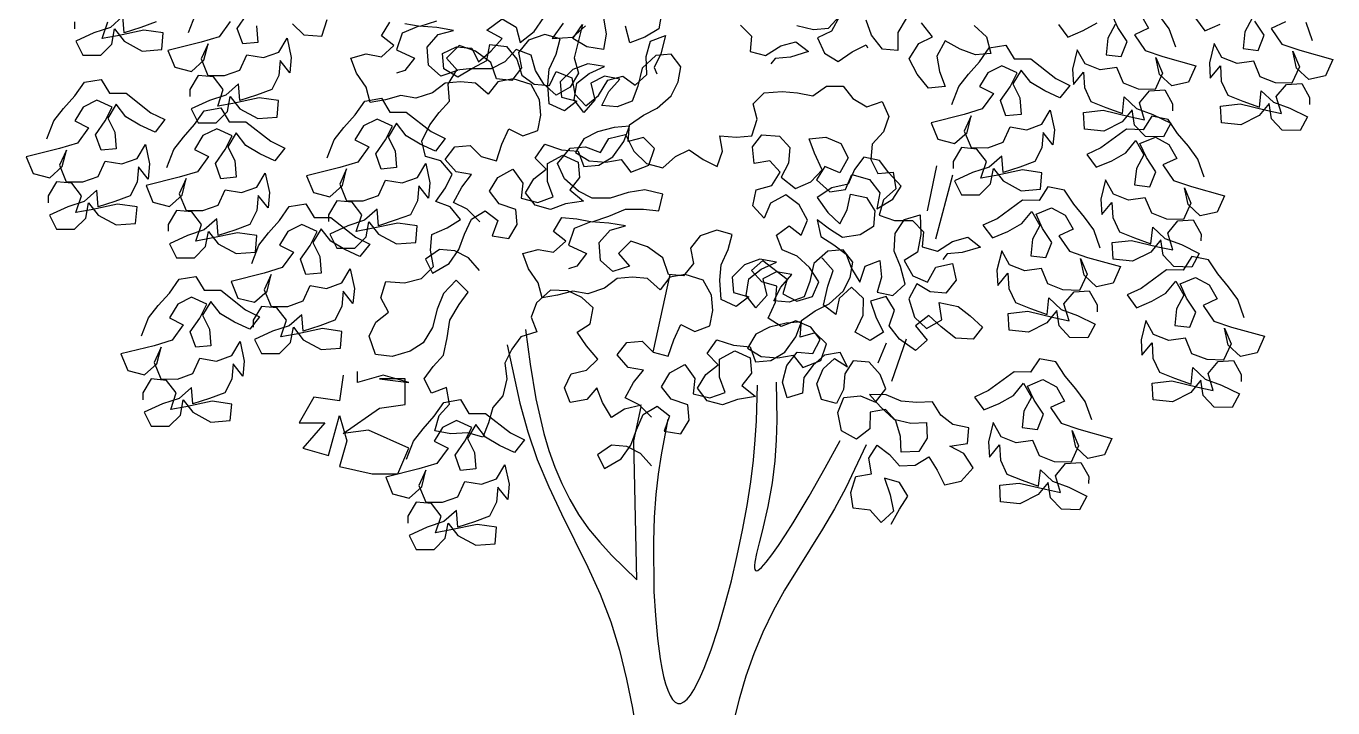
# Model space of a CAD drawing. Header units: metres. Extents: x -0.9 to 19.5, y 0 to 10.1.
# Drawn here: x 5.71 to 10.99, y 3.36 to 6.12 of the extents above; entities that cross this region are included whole.
import ezdxf

# ---------------------------------------------------------------- set-up
doc = ezdxf.new("R2010")
doc.units = ezdxf.units.M
doc.layers.add('ceco.net 89', color=7, linetype='Continuous')

msp = doc.modelspace()

# ---------------------------------------------------------------- linework, layer by layer
at = {"layer": 'ceco.net 89'}
for p, q in [((9.353, 5.371), (9.3907, 5.5533)), ((9.4532, 5.5158), (9.3848, 5.2571)), ((9.1528, 4.7575), (9.1866, 4.8371)), ((9.2664, 4.8529), (9.2076, 4.6809)), ((8.178, 3.8803), (8.1655, 4.4421))]:
    msp.add_line(p, q, dxfattribs=at)
for points in [[(5.9039, 6.135), (5.9039, 6.107)], [(6.2346, 6.1347), (6.1729, 6.1124), (6.1056, 6.09), (6.1001, 6.1573), (6.0496, 6.1125), (5.9823, 6.0901), (5.9094, 6.0566), (5.9374, 6.0005), (6.0103, 6.0004), (6.0551, 6.0452), (6.0664, 6.1068), (6.1056, 6.0564), (6.1784, 6.0171), (6.2569, 6.0226), (6.2626, 6.0899), (6.1841, 6.1011), (6.0776, 6.0788), (6.0159, 6.0677), (6.0384, 6.1349)], [(6.5338, 6.1363), (6.4889, 6.0747), (6.4161, 6.0523), (6.2815, 6.0188), (6.3095, 5.9515), (6.3767, 5.9347), (6.4272, 5.9795), (6.4441, 6.0467), (6.416, 5.9851), (6.444, 5.9178), (6.5112, 5.9177), (6.5729, 5.9401), (6.601, 6.0017), (6.6682, 5.9904), (6.7299, 6.0128), (6.7636, 6.0688), (6.7803, 5.9903), (6.7746, 5.9287), (6.7355, 5.9792), (6.7298, 5.9175), (6.7017, 5.8615), (6.64, 5.8391), (6.5728, 5.8168), (6.5672, 5.8841), (6.5167, 5.8393), (6.4495, 5.8169), (6.3766, 5.7833), (6.4045, 5.7273), (6.4774, 5.7272), (6.5223, 5.772), (6.5336, 5.8336), (6.5727, 5.7832), (6.6456, 5.7439), (6.724, 5.7494), (6.7297, 5.8166), (6.6512, 5.8279), (6.5447, 5.8056), (6.4831, 5.7945), (6.5056, 5.8617), (6.4664, 5.9122), (6.4047, 5.9178), (6.371, 5.8618), (6.371, 5.8338)], [(6.3656, 6.0916), (6.3937, 6.1644)], [(6.6403, 6.1194), (6.6458, 6.0521), (6.5842, 6.0466), (6.5618, 6.1082), (6.6011, 6.1643)], [(6.786, 6.1271), (6.8308, 6.0823), (6.9036, 6.0766), (6.9261, 6.1438)], [(7.5423, 5.3268), (7.4919, 5.3773), (7.4359, 5.4054), (7.4696, 5.467), (7.5088, 5.5174), (7.4472, 5.5287), (7.4024, 5.5792), (7.4417, 5.6296), (7.5033, 5.6351), (7.5481, 5.5903), (7.6098, 5.5734), (7.6323, 5.6406), (7.6603, 5.7023), (7.7164, 5.6742), (7.778, 5.6965), (7.7893, 5.7582), (7.7837, 5.8198), (7.7502, 5.8815), (7.6773, 5.904), (7.6157, 5.8929), (7.5764, 5.8424), (7.526, 5.8873), (7.4643, 5.893), (7.4027, 5.8874), (7.3522, 5.8483), (7.2849, 5.8259), (7.2233, 5.8372), (7.1616, 5.8204), (7.1, 5.8093), (7.0832, 5.8709), (7.044, 5.927), (7.0217, 5.9887), (7.0833, 6.0054), (7.145, 5.9942), (7.1954, 6.039), (7.145, 6.0782), (7.1787, 6.1343)], [(7.2404, 6.1286), (7.302, 6.1173), (7.3693, 6.1397)], [(8.0426, 6.1517), (8.0538, 6.0845), (8.0425, 6.0228), (7.9753, 6.0341), (7.9192, 6.0678), (7.9585, 6.1238), (7.9248, 5.9893), (7.9415, 5.9276), (7.9078, 5.8716), (7.8518, 5.838), (7.8014, 5.8829), (7.7678, 5.939), (7.751, 6.0007), (7.6894, 6.0232), (7.6445, 5.9727), (7.5884, 5.9448), (7.51, 5.9448), (7.4539, 5.9113), (7.3979, 5.945), (7.3923, 6.0066), (7.4484, 6.0346), (7.5101, 6.0289), (7.538, 5.9728), (7.5885, 6.0176), (7.6334, 6.068), (7.5718, 6.1017), (7.6335, 6.1465), (7.6895, 6.1128), (7.7062, 6.0512), (7.7623, 6.0959), (7.8016, 6.152)], [(7.8801, 6.1295), (7.8352, 6.0679), (7.9192, 6.0734), (7.9697, 6.1182)], [(8.278, 6.1683), (8.2668, 6.1067), (8.2107, 6.0731), (8.149, 6.0508), (8.1323, 6.118)], [(8.8241, 6.1202), (8.8914, 6.1034), (8.953, 6.1089), (8.9979, 6.1593), (8.9642, 6.0977), (8.9082, 6.0697), (8.9361, 6.008), (8.9921, 5.9744), (9.0482, 6.0135), (9.1043, 6.0415), (9.1099, 6.0303)], [(9.2669, 6.1479), (9.2333, 6.0918), (9.2332, 6.019), (9.1715, 6.0246), (9.1268, 6.0807), (9.1044, 6.1424)], [(9.5415, 6.1196), (9.5919, 6.0747), (9.6087, 6.0074), (9.547, 6.0019), (9.4854, 6.0244), (9.4238, 6.058), (9.3901, 5.9964), (9.4013, 5.9348), (9.4236, 5.8731), (9.3564, 5.8675), (9.3116, 5.9236), (9.278, 5.9853), (9.3173, 6.0469), (9.3734, 6.0749), (9.3286, 6.131)], [(9.8821, 6.1249), (9.9199, 6.0733), (9.9823, 6.0996), (10.0393, 6.1316)], [(10.2141, 6.1659), (10.2461, 6.1089), (10.1893, 6.0825), (10.2323, 6.0195), (10.3045, 5.9951), (10.438, 5.9576), (10.4081, 5.8912), (10.3404, 5.8763), (10.2912, 5.9225), (10.2764, 5.9903), (10.3026, 5.9278), (10.2727, 5.8614), (10.2054, 5.8633), (10.1445, 5.8875), (10.1182, 5.9499), (10.0507, 5.9406), (9.9897, 5.9648), (9.9577, 6.0218), (9.9386, 5.9438), (9.9424, 5.882), (9.9831, 5.9313), (9.9869, 5.8696), (10.0134, 5.8127), (10.0743, 5.7886), (10.1409, 5.7642), (10.1485, 5.8313), (10.1976, 5.785), (10.2642, 5.7607), (10.3361, 5.725), (10.3065, 5.6698), (10.2336, 5.6719), (10.1901, 5.718), (10.1806, 5.7799), (10.14, 5.7306), (10.066, 5.6935), (9.9878, 5.7013), (9.9841, 5.7687), (10.0628, 5.7777), (10.1686, 5.7522), (10.2299, 5.7393), (10.2094, 5.8071), (10.2501, 5.8564), (10.3119, 5.8603), (10.3439, 5.8033), (10.3431, 5.7753)], [(10.112, 6.1239), (10.0823, 6.0687), (10.0748, 6.0016), (10.1363, 5.9943), (10.1605, 6.0552), (10.1228, 6.1124), (10.0964, 6.1692)], [(10.3561, 6.0328), (10.3301, 6.1065), (10.2924, 6.158)], [(10.4357, 6.1504), (10.4734, 6.0989), (10.5359, 6.1251)], [(10.7997, 6.1344), (10.7428, 6.108), (10.7859, 6.0451), (10.8581, 6.0206), (10.9916, 5.9831), (10.9617, 5.9167), (10.8939, 5.9018), (10.8448, 5.9481), (10.8299, 6.0158), (10.8562, 5.9534), (10.8262, 5.8869), (10.759, 5.8889), (10.698, 5.913), (10.6718, 5.9755), (10.6042, 5.9662), (10.5432, 5.9903), (10.5112, 6.0473), (10.4922, 5.9694), (10.496, 5.9076), (10.5367, 5.9569), (10.5405, 5.8951), (10.5669, 5.8383), (10.6279, 5.8141), (10.6945, 5.7898), (10.702, 5.8568), (10.7512, 5.8106), (10.8178, 5.7863), (10.8896, 5.7506), (10.86, 5.6953), (10.7872, 5.6974), (10.7436, 5.7435), (10.7342, 5.8055), (10.6935, 5.7562), (10.6196, 5.719), (10.5413, 5.7269), (10.5376, 5.7943), (10.6164, 5.8032), (10.7222, 5.7778), (10.7835, 5.7648), (10.763, 5.8327), (10.8037, 5.882), (10.8655, 5.8858), (10.8975, 5.8288), (10.8967, 5.8008)], [(10.6655, 6.1495), (10.6359, 6.0942), (10.6284, 6.0272), (10.6899, 6.0198), (10.714, 6.0808), (10.6764, 6.1379)], [(10.9096, 6.0584), (10.8837, 6.132)], [(8.1968, 4.5864), (8.1276, 4.5693), (8.0746, 4.5358), (8.0392, 4.5965), (8.0163, 4.6561), (7.9749, 4.6091), (7.9085, 4.5968), (7.8856, 4.6565), (7.9127, 4.7122), (7.9742, 4.7274), (8.0205, 4.7715), (7.9745, 4.8254), (7.9362, 4.8813), (7.9892, 4.9148), (8.0018, 4.9791), (7.9548, 5.0206), (7.8992, 5.0477), (7.829, 5.0507), (7.7721, 4.9999), (7.7499, 4.9414), (7.7728, 4.8817), (7.7083, 4.8617), (7.6717, 4.8118), (7.6446, 4.7561), (7.6521, 4.6927), (7.6366, 4.6235), (7.5951, 4.5765), (7.5776, 4.515), (7.5554, 4.4565), (7.4939, 4.4739), (7.4256, 4.4693), (7.3613, 4.482), (7.3787, 4.5435), (7.4202, 4.5904), (7.4079, 4.6568), (7.3482, 4.6339), (7.3176, 4.6916), (7.3543, 4.7415), (7.3957, 4.7885), (7.4113, 4.8577), (7.4221, 4.9297), (7.4597, 4.9921), (7.4964, 5.042), (7.4475, 5.0912), (7.3955, 5.0375), (7.3703, 4.9741), (7.3518, 4.9001), (7.3142, 4.8378), (7.2612, 4.8043), (7.1891, 4.7823), (7.1218, 4.7902), (7.0951, 4.8653), (7.1222, 4.9209), (7.1732, 4.9621), (7.1426, 5.0199), (7.163, 5.0862), (7.2379, 5.0802), (7.3072, 5.0973), (7.3563, 5.1462), (7.344, 5.2126), (7.349, 5.275), (7.4115, 5.3027), (7.4645, 5.3362), (7.4233, 5.3873), (7.3647, 5.4095), (7.4043, 5.4642), (7.4314, 5.5199), (7.3854, 5.5739), (7.3239, 5.5913), (7.3087, 5.6529), (7.3415, 5.7182), (7.3782, 5.768), (7.4197, 5.815), (7.415, 5.8833), (7.4498, 5.9409), (7.5133, 5.9484), (7.571, 5.979), (7.5837, 6.0434), (7.6509, 6.0355), (7.6921, 5.9844), (7.7121, 5.92), (7.762, 5.8833), (7.8245, 5.8783), (7.8516, 5.934), (7.9149, 5.9089), (7.9272, 5.8425), (7.9713, 5.7962), (8.0224, 5.8374), (8.06, 5.8998), (8.1216, 5.915), (8.1715, 5.8784), (8.2177, 5.9225), (8.216, 5.9955), (8.2335, 6.057), (8.2931, 6.0799), (8.2747, 6.0059), (8.2476, 5.9502), (8.2581, 5.9243)], [(7.5421, 5.1307), (7.4973, 5.1812), (7.4413, 5.2092), (7.3796, 5.2149), (7.3236, 5.1757), (7.3515, 5.1196), (7.4188, 5.1588), (7.4581, 5.2148), (7.4806, 5.2765), (7.5087, 5.3381), (7.5647, 5.3717), (7.6152, 5.3324), (7.5927, 5.2707), (7.6599, 5.2595), (7.6936, 5.3155), (7.6881, 5.3772), (7.6208, 5.3996), (7.5816, 5.4501), (7.6153, 5.5061), (7.677, 5.5397), (7.7162, 5.4836), (7.7105, 5.422), (7.7778, 5.4051), (7.8394, 5.4275), (7.8171, 5.4891), (7.8171, 5.562), (7.8788, 5.5956), (7.9404, 5.5675), (7.946, 5.5058), (7.9067, 5.4554), (7.9627, 5.4105), (7.8899, 5.3994), (7.8282, 5.377), (7.7665, 5.3939), (7.7274, 5.4444), (7.761, 5.5004), (7.8115, 5.5396), (7.7667, 5.5845), (7.806, 5.6405), (7.8732, 5.618), (7.9405, 5.6123), (7.9629, 5.5506), (8.0245, 5.5562), (8.0806, 5.5898), (8.1255, 5.6514), (8.148, 5.713), (8.0863, 5.7075), (8.019, 5.6907), (7.963, 5.6627), (7.9293, 5.6067), (7.9853, 5.573), (8.0525, 5.5674), (8.1142, 5.5785), (8.1534, 5.5281), (8.2263, 5.556), (8.2488, 5.6232), (8.204, 5.6681), (8.1423, 5.6514), (8.148, 5.7186), (8.204, 5.7578), (8.2601, 5.7858), (8.3162, 5.8362), (8.3443, 5.8922), (8.3556, 5.9538), (8.3164, 6.0043), (8.2547, 5.9988), (8.1986, 5.9484), (8.1817, 5.8755), (8.1593, 5.8139), (8.0976, 5.7915), (8.0359, 5.7972), (8.064, 5.8532), (8.1089, 5.9036), (8.0473, 5.9149), (7.9912, 5.8869), (8.0079, 5.8196), (7.9631, 5.7692), (7.9239, 5.8197), (7.9351, 5.887), (7.9856, 5.9261), (8.0473, 5.9541), (7.98, 5.9654), (7.9184, 5.943), (7.8679, 5.8926), (7.8734, 5.831), (7.9351, 5.8141), (7.8846, 5.7749), (7.823, 5.803), (7.8174, 5.8815), (7.8231, 5.9431), (7.8512, 6.0047), (7.868, 6.0664), (7.8064, 6.0832), (7.7391, 6.0609), (7.6998, 6.0105), (7.711, 5.9488), (7.6717, 5.8984), (7.6101, 5.9041), (7.5877, 5.9713), (7.5261, 6.0162), (7.4589, 6.0387), (7.4084, 5.9883), (7.4532, 5.9378), (7.3859, 5.9155), (7.3355, 5.9604), (7.33, 6.0332), (7.3748, 6.0836), (7.4365, 6.1004), (7.3693, 6.1117), (7.2964, 6.1173), (7.2291, 6.0894), (7.2066, 6.0221), (7.2795, 5.9884), (7.2402, 5.938), (7.2066, 5.9269)], [(8.5967, 6.1218), (8.6415, 6.0769), (8.6358, 6.0152), (8.6975, 5.9984), (8.7592, 6.0375), (8.8208, 6.0543), (8.8712, 6.015), (8.7984, 5.9927), (8.7367, 5.9871), (8.7199, 5.9647)], [(9.4511, 5.8003), (9.4792, 5.8731), (9.5185, 5.9235), (9.5634, 5.9739), (9.6027, 6.0299), (9.6699, 6.0411), (9.7035, 5.985), (9.7708, 5.985), (9.8716, 5.9064), (9.9276, 5.8783), (9.8883, 5.8279), (9.8267, 5.856), (9.7707, 5.8897), (9.7315, 5.9402), (9.6978, 5.8841), (9.7258, 5.8281), (9.7313, 5.7608), (9.6697, 5.7553), (9.6473, 5.8169), (9.6866, 5.8729), (9.7147, 5.929), (9.653, 5.957), (9.597, 5.9291), (9.5633, 5.8731), (9.6193, 5.845), (9.5744, 5.7834), (9.5015, 5.761), (9.367, 5.7275), (9.3949, 5.6602), (9.4622, 5.6433), (9.5127, 5.6881), (9.5295, 5.7554), (9.5015, 5.6938), (9.5294, 5.6265), (9.5967, 5.6264), (9.6584, 5.6488), (9.6864, 5.7104), (9.7537, 5.6991), (9.8154, 5.7215), (9.849, 5.7775), (9.8658, 5.699), (9.8601, 5.6374), (9.8209, 5.6879), (9.8153, 5.6262), (9.7872, 5.5702), (9.7255, 5.5478), (9.6582, 5.5255), (9.6527, 5.5927), (9.6022, 5.5479), (9.5349, 5.5256), (9.462, 5.492), (9.49, 5.4359), (9.5629, 5.4359), (9.6078, 5.4807), (9.619, 5.5423), (9.6582, 5.4918), (9.731, 5.4525), (9.8095, 5.4581), (9.8152, 5.5253), (9.7367, 5.5366), (9.6302, 5.5143), (9.5685, 5.5031), (9.591, 5.5704), (9.5518, 5.6208), (9.4902, 5.6265), (9.4565, 5.5705), (9.4565, 5.5425)], [(5.7929, 5.6618), (5.821, 5.7346), (5.8603, 5.7851), (5.9052, 5.8355), (5.9444, 5.8915), (6.0117, 5.9026), (6.0453, 5.8465), (6.1126, 5.8465), (6.2134, 5.7679), (6.2694, 5.7398), (6.2301, 5.6894), (6.1685, 5.7175), (6.1125, 5.7512), (6.0733, 5.8017), (6.0396, 5.7457), (6.0676, 5.6896), (6.0731, 5.6223), (6.0115, 5.6168), (5.9891, 5.6784), (6.0284, 5.7345), (6.0565, 5.7905), (5.9948, 5.8186), (5.9388, 5.7906), (5.9051, 5.7346), (5.9611, 5.7065), (5.9162, 5.6449), (5.8433, 5.6225), (5.7088, 5.589), (5.7367, 5.5217), (5.804, 5.5049), (5.8545, 5.5497), (5.8713, 5.6169), (5.8433, 5.5553), (5.8712, 5.488), (5.9385, 5.4879), (6.0001, 5.5103), (6.0282, 5.5719), (6.0955, 5.5606), (6.1571, 5.583), (6.1908, 5.639), (6.2076, 5.5605), (6.2019, 5.4989), (6.1627, 5.5494), (6.1571, 5.4877), (6.129, 5.4317), (6.0673, 5.4093), (6, 5.387), (5.9945, 5.4542), (5.944, 5.4095), (5.8767, 5.3871), (5.8038, 5.3535), (5.8318, 5.2975), (5.9047, 5.2974), (5.9496, 5.3422), (5.9608, 5.4038), (6, 5.3534), (6.0728, 5.3141), (6.1513, 5.3196), (6.157, 5.3868), (6.0785, 5.3981), (5.972, 5.3758), (5.9103, 5.3646), (5.9328, 5.4319), (5.8936, 5.4824), (5.832, 5.488), (5.7983, 5.432), (5.7983, 5.404)], [(8.2376, 4.5367), (8.1872, 4.5872), (8.1311, 4.6153), (8.1648, 4.6769), (8.2041, 4.7273), (8.1425, 4.7386), (8.0977, 4.7891), (8.137, 4.8395), (8.1986, 4.845), (8.2434, 4.8001), (8.305, 4.7833), (8.3275, 4.8505), (8.3556, 4.9121), (8.4116, 4.884), (8.4733, 4.9064), (8.4846, 4.968), (8.479, 5.0297), (8.4454, 5.0914), (8.3726, 5.1139), (8.3109, 5.1027), (8.2717, 5.0523), (8.2213, 5.0972), (8.1596, 5.1029), (8.098, 5.0973), (8.0475, 5.0581), (7.9802, 5.0358), (7.9186, 5.047), (7.8569, 5.0303), (7.7952, 5.0191), (7.7785, 5.0808), (7.7393, 5.1369), (7.7169, 5.1985), (7.7786, 5.2153), (7.8402, 5.204), (7.8907, 5.2488), (7.8403, 5.2881), (7.874, 5.3441), (7.9356, 5.3385), (7.9973, 5.3272), (8.0646, 5.3496), (8.1318, 5.3775), (8.2047, 5.3775), (8.2664, 5.3718), (8.2832, 5.439), (8.2104, 5.4559), (8.1431, 5.4448), (8.0702, 5.4224), (7.9974, 5.4225), (7.9413, 5.4506), (7.8853, 5.501), (7.8574, 5.5627), (7.9079, 5.6243), (7.9695, 5.6299), (8.0312, 5.6074), (8.0648, 5.6634), (8.1321, 5.6802), (8.1657, 5.6129), (8.2161, 5.5624), (8.2833, 5.5455), (8.3338, 5.5903), (8.3899, 5.6183), (8.4459, 5.579), (8.5019, 5.5509), (8.5244, 5.6126), (8.5132, 5.6742), (8.5805, 5.6686), (8.6421, 5.6741), (8.6646, 5.7413), (8.6479, 5.803), (8.6927, 5.8478), (8.7656, 5.8533), (8.8273, 5.8477), (8.8889, 5.8364), (8.945, 5.8756), (9.0122, 5.8755), (9.0514, 5.8251), (9.1075, 5.7914), (9.1691, 5.8137), (9.1971, 5.7521), (9.1746, 5.6904), (9.1297, 5.64), (9.1241, 5.5784), (9.152, 5.5223), (9.2137, 5.5279), (9.2248, 5.4606), (9.1744, 5.4158), (9.1575, 5.3542), (9.2191, 5.3317), (9.292, 5.3316), (9.3368, 5.2867), (9.3311, 5.2251), (9.3928, 5.2082), (9.4544, 5.2474), (9.5161, 5.2642), (9.5665, 5.2249), (9.4936, 5.2025), (9.432, 5.197), (9.4151, 5.1746)], [(6.9261, 5.5853), (6.9542, 5.6581), (6.9935, 5.7085), (7.0384, 5.7589), (7.0777, 5.8149), (7.1449, 5.8261), (7.1785, 5.77), (7.2458, 5.7699), (7.3466, 5.6914), (7.4026, 5.6633), (7.3633, 5.6129), (7.3017, 5.641), (7.2457, 5.6747), (7.2065, 5.7251), (7.1728, 5.6691), (7.2008, 5.613), (7.2063, 5.5458), (7.1447, 5.5402), (7.1223, 5.6019), (7.1616, 5.6579), (7.1897, 5.7139), (7.128, 5.742), (7.072, 5.7141), (7.0383, 5.658), (7.0943, 5.63), (7.0494, 5.5683), (6.9765, 5.546), (6.842, 5.5125), (6.87, 5.4452), (6.9372, 5.4283), (6.9877, 5.4731), (7.0046, 5.5404), (6.9765, 5.4787), (7.0044, 5.4115), (7.0717, 5.4114), (7.1334, 5.4338), (7.1614, 5.4954), (7.2287, 5.4841), (7.2904, 5.5065), (7.324, 5.5625), (7.3408, 5.484), (7.3351, 5.4224), (7.2959, 5.4728), (7.2903, 5.4112), (7.2622, 5.3552), (7.2005, 5.3328), (7.1333, 5.3105), (7.1277, 5.3777), (7.0772, 5.3329), (7.01, 5.3106), (6.9371, 5.277), (6.965, 5.2209), (7.0379, 5.2209), (7.0828, 5.2657), (7.094, 5.3273), (7.1332, 5.2768), (7.2061, 5.2375), (7.2845, 5.2431), (7.2902, 5.3103), (7.2117, 5.3216), (7.1052, 5.2993), (7.0436, 5.2881), (7.066, 5.3554), (7.0269, 5.4058), (6.9652, 5.4115), (6.9315, 5.3555), (6.9315, 5.3275)], [(6.2776, 5.5462), (6.3057, 5.619), (6.3449, 5.6694), (6.3898, 5.7198), (6.4291, 5.7758), (6.4964, 5.787), (6.5299, 5.7309), (6.5972, 5.7309), (6.698, 5.6523), (6.754, 5.6242), (6.7148, 5.5738), (6.6531, 5.6019), (6.5971, 5.6356), (6.5579, 5.686), (6.5242, 5.63), (6.5522, 5.574), (6.5578, 5.5067), (6.4961, 5.5011), (6.4737, 5.5628), (6.513, 5.6188), (6.5411, 5.6749), (6.4795, 5.7029), (6.4234, 5.675), (6.3897, 5.6189), (6.4457, 5.5909), (6.4009, 5.5293), (6.328, 5.5069), (6.1934, 5.4734), (6.2214, 5.4061), (6.2886, 5.3892), (6.3391, 5.434), (6.356, 5.5013), (6.3279, 5.4397), (6.3559, 5.3724), (6.4231, 5.3723), (6.4848, 5.3947), (6.5129, 5.4563), (6.5801, 5.445), (6.6418, 5.4674), (6.6755, 5.5234), (6.6922, 5.4449), (6.6866, 5.3833), (6.6474, 5.4338), (6.6417, 5.3721), (6.6136, 5.3161), (6.552, 5.2937), (6.4847, 5.2714), (6.4791, 5.3386), (6.4287, 5.2938), (6.3614, 5.2715), (6.2885, 5.2379), (6.3165, 5.1818), (6.3893, 5.1818), (6.4342, 5.2266), (6.4455, 5.2882), (6.4847, 5.2377), (6.5575, 5.1984), (6.636, 5.204), (6.6416, 5.2712), (6.5632, 5.2825), (6.4567, 5.2602), (6.395, 5.249), (6.4175, 5.3163), (6.3783, 5.3667), (6.3166, 5.3724), (6.283, 5.3164), (6.2829, 5.2884)], [(10.4711, 5.5069), (10.4452, 5.5805), (10.4074, 5.6321), (10.364, 5.6838), (10.3264, 5.7409), (10.2595, 5.7541), (10.2243, 5.699), (10.1571, 5.7009), (10.054, 5.6253), (9.9972, 5.5989), (10.0349, 5.5474), (10.0974, 5.5736), (10.1544, 5.6057), (10.195, 5.655), (10.227, 5.598), (10.1974, 5.5428), (10.1899, 5.4757), (10.2514, 5.4683), (10.2755, 5.5293), (10.2379, 5.5865), (10.2115, 5.6433), (10.2739, 5.6695), (10.3291, 5.6399), (10.3612, 5.5829), (10.3043, 5.5565), (10.3474, 5.4936), (10.4196, 5.4691), (10.5531, 5.4317), (10.5232, 5.3652), (10.4555, 5.3504), (10.4063, 5.3966), (10.3914, 5.4643), (10.4177, 5.4019), (10.3877, 5.3355), (10.3205, 5.3374), (10.2595, 5.3616), (10.2333, 5.424), (10.1657, 5.4147), (10.1047, 5.4389), (10.0727, 5.4959), (10.0537, 5.4179), (10.0575, 5.3561), (10.0982, 5.4054), (10.102, 5.3436), (10.1284, 5.2868), (10.1894, 5.2626), (10.256, 5.2383), (10.2635, 5.3054), (10.3127, 5.2591), (10.3793, 5.2348), (10.4511, 5.1991), (10.4215, 5.1439), (10.3487, 5.1459), (10.3051, 5.192), (10.2957, 5.254), (10.255, 5.2047), (10.1811, 5.1676), (10.1028, 5.1754), (10.0991, 5.2428), (10.1779, 5.2517), (10.2837, 5.2263), (10.345, 5.2133), (10.3245, 5.2812), (10.3652, 5.3305), (10.427, 5.3343), (10.459, 5.2774), (10.4582, 5.2494)], [(9.206, 4.1049), (9.2393, 4.1657), (9.2728, 4.2186), (9.239, 4.2728), (9.1788, 4.2902), (9.2012, 4.2237), (9.2158, 4.1569), (9.1661, 4.1112), (9.1205, 4.161), (9.0527, 4.1702), (9.0422, 4.2332), (9.0635, 4.2975), (9.1265, 4.308), (9.1161, 4.371), (9.1496, 4.4239), (9.1987, 4.3862), (9.2402, 4.3403), (9.3036, 4.3428), (9.3578, 4.3767), (9.3917, 4.3225), (9.4217, 4.2642), (9.4886, 4.2788), (9.538, 4.3323), (9.5, 4.3903), (9.4433, 4.4198), (9.5143, 4.4305), (9.5197, 4.4942), (9.4557, 4.5075), (9.4066, 4.5452), (9.3727, 4.5994), (9.3093, 4.5969), (9.2457, 4.6023), (9.1852, 4.6276), (9.1177, 4.6289), (9.1633, 4.5792), (9.2168, 4.5297), (9.2849, 4.5126), (9.3483, 4.5151), (9.3508, 4.4518), (9.3172, 4.3989), (9.2459, 4.396), (9.2434, 4.4594), (9.2251, 4.5221), (9.1836, 4.5681), (9.1205, 4.5576), (9.1192, 4.4901), (9.0654, 4.4483), (9.0046, 4.4816), (8.9897, 4.5564), (9.015, 4.6169), (9.0822, 4.6235), (9.1427, 4.5982), (9.1842, 4.6514), (9.162, 4.71), (9.1164, 4.7597), (9.0528, 4.7651), (9.0192, 4.7122), (9.0138, 4.6486), (8.9843, 4.5919), (8.9241, 4.6093), (8.9057, 4.672), (8.9311, 4.7325), (8.977, 4.774), (9.0299, 4.7404), (8.9999, 4.7987), (8.9368, 4.7883), (8.8909, 4.7468), (8.8532, 4.6977), (8.8478, 4.634), (8.785, 4.6156), (8.7667, 4.6784), (8.7838, 4.7465), (8.8253, 4.7997), (8.889, 4.7943), (8.9184, 4.851), (8.8808, 4.9011), (8.8202, 4.9264), (8.7616, 4.9043), (8.7087, 4.9378), (8.7379, 5.0025), (8.7433, 5.0661), (8.6831, 5.0836), (8.6416, 5.1295), (8.6875, 5.171), (8.7857, 5.0956), (8.7683, 5.0354), (8.825, 5.0059), (8.8877, 5.0243), (8.9131, 5.0848), (8.8751, 5.1428), (8.8257, 5.1884), (8.7652, 5.2138), (8.743, 5.2724), (8.7931, 5.3101), (8.8422, 5.2724), (8.8675, 5.3329), (8.8333, 5.395), (8.7801, 5.4365), (8.718, 5.4023), (8.6926, 5.3418), (8.647, 5.3915), (8.6603, 5.4555), (8.7231, 5.4739), (8.7567, 5.5268), (8.7152, 5.5727), (8.6521, 5.5623), (8.6455, 5.6294), (8.6832, 5.6785), (8.7548, 5.6734), (8.7963, 5.6275), (8.7909, 5.5638), (8.7614, 5.5071), (8.8187, 5.4618), (8.8812, 5.4881), (8.9268, 5.5375), (8.8964, 5.6037), (8.8742, 5.6623), (8.9414, 5.669), (9.0019, 5.6436), (9.032, 5.5853), (8.9987, 5.5245), (8.9382, 5.5499), (8.9046, 5.497), (8.9581, 5.4475), (9.0212, 5.458), (9.0465, 5.5185), (9.1188, 5.4976), (9.1606, 5.4437), (9.1473, 5.3797), (9.2132, 5.418), (9.2467, 5.4709), (9.197, 5.5245), (9.1593, 5.5745), (9.0953, 5.5879), (9.0576, 5.5388), (9.0323, 5.4783), (8.9654, 5.4637), (8.9074, 5.4257), (8.9496, 5.3639), (8.999, 5.3183), (9.0285, 5.375), (9.0418, 5.439), (9.1058, 5.4257), (9.1396, 5.3715), (9.1343, 5.3078), (9.0801, 5.2739), (9.0091, 5.2632), (8.9562, 5.2967), (8.9071, 5.3344), (8.9217, 5.2676), (8.9746, 5.234), (9.0237, 5.1963), (9.0458, 5.1377), (9.0797, 5.0835), (9.101, 5.1478), (9.1596, 5.17), (9.1662, 5.1028), (9.1488, 5.0426), (9.2128, 5.0293), (9.2625, 5.0749), (9.2438, 5.1456), (9.2176, 5.208), (9.2226, 5.2796), (9.26, 5.3366), (9.3228, 5.355), (9.3259, 5.2758), (9.3129, 5.2039), (9.2587, 5.17), (9.2929, 5.1079), (9.3534, 5.0825), (9.3867, 5.1433), (9.4536, 5.1579), (9.4681, 5.0911), (9.4266, 5.0378), (9.3629, 5.0432), (9.31, 5.0768), (9.2768, 5.016), (9.2996, 4.9416), (9.349, 4.8959), (9.4111, 4.9301), (9.4003, 5.0011), (9.4763, 4.9843), (9.5254, 4.9466), (9.5749, 4.901), (9.5372, 4.8519), (9.4656, 4.8569), (9.4082, 4.9023), (9.3588, 4.9479), (9.3049, 4.9061), (9.3509, 4.8484), (9.3049, 4.8069), (9.2397, 4.8519), (9.1979, 4.9058), (9.2191, 4.9701), (9.1852, 5.0243), (9.1225, 5.0059), (9.145, 4.9394), (9.1751, 4.8811), (9.1209, 4.8472), (9.0601, 4.8804), (9.093, 4.9492), (9.0943, 5.0167), (9.0449, 5.0623), (8.9951, 5.0167), (8.9818, 4.9527), (8.9327, 4.9904), (8.9495, 5.0664), (8.9708, 5.1307), (8.9293, 5.1767), (8.9251, 5.1805)], [(10.0511, 5.2209), (10.0252, 5.2945), (9.9874, 5.346), (9.944, 5.3977), (9.9064, 5.4549), (9.8395, 5.468), (9.8043, 5.413), (9.7371, 5.4149), (9.634, 5.3393), (9.5771, 5.3129), (9.6149, 5.2614), (9.6773, 5.2876), (9.7343, 5.3196), (9.775, 5.3689), (9.807, 5.3119), (9.7774, 5.2567), (9.7699, 5.1897), (9.8313, 5.1823), (9.8555, 5.2433), (9.8179, 5.3004), (9.7915, 5.3572), (9.8539, 5.3835), (9.9091, 5.3539), (9.9411, 5.2969), (9.8843, 5.2705), (9.9274, 5.2076), (9.9996, 5.1831), (10.1331, 5.1456), (10.1031, 5.0792), (10.0354, 5.0643), (9.9863, 5.1106), (9.9714, 5.1783), (9.9977, 5.1159), (9.9677, 5.0494), (9.9005, 5.0514), (9.8395, 5.0755), (9.8133, 5.1379), (9.7457, 5.1287), (9.6847, 5.1528), (9.6527, 5.2098), (9.6337, 5.1319), (9.6375, 5.0701), (9.6782, 5.1194), (9.682, 5.0576), (9.7084, 5.0008), (9.7694, 4.9766), (9.836, 4.9523), (9.8435, 5.0193), (9.8926, 4.9731), (9.9592, 4.9487), (10.0311, 4.9131), (10.0015, 4.8578), (9.9287, 4.8599), (9.8851, 4.906), (9.8757, 4.968), (9.835, 4.9187), (9.7611, 4.8815), (9.6828, 4.8894), (9.6791, 4.9567), (9.7579, 4.9657), (9.8637, 4.9403), (9.925, 4.9273), (9.9045, 4.9952), (9.9452, 5.0445), (10.0069, 5.0483), (10.039, 4.9913), (10.0382, 4.9633)], [(6.6212, 5.159), (6.6493, 5.2318), (6.6886, 5.2822), (6.7334, 5.3326), (6.7727, 5.3887), (6.84, 5.3998), (6.8736, 5.3437), (6.9408, 5.3437), (7.0416, 5.2651), (7.0977, 5.237), (7.0584, 5.1866), (6.9967, 5.2147), (6.9407, 5.2484), (6.9015, 5.2989), (6.8679, 5.2428), (6.8958, 5.1868), (6.9014, 5.1195), (6.8397, 5.114), (6.8174, 5.1756), (6.8566, 5.2316), (6.8847, 5.2877), (6.8231, 5.3157), (6.767, 5.2878), (6.7333, 5.2318), (6.7894, 5.2037), (6.7445, 5.1421), (6.6716, 5.1197), (6.537, 5.0862), (6.565, 5.0189), (6.6322, 5.0021), (6.6827, 5.0468), (6.6996, 5.1141), (6.6715, 5.0525), (6.6995, 4.9852), (6.7667, 4.9851), (6.8284, 5.0075), (6.8565, 5.0691), (6.9237, 5.0578), (6.9854, 5.0802), (7.0191, 5.1362), (7.0358, 5.0577), (7.0302, 4.9961), (6.991, 5.0466), (6.9853, 4.9849), (6.9573, 4.9289), (6.8956, 4.9065), (6.8283, 4.8842), (6.8228, 4.9514), (6.7723, 4.9066), (6.705, 4.8843), (6.6321, 4.8507), (6.6601, 4.7946), (6.7329, 4.7946), (6.7778, 4.8394), (6.7891, 4.901), (6.8283, 4.8505), (6.9011, 4.8112), (6.9796, 4.8168), (6.9852, 4.884), (6.9068, 4.8953), (6.8003, 4.873), (6.7386, 4.8618), (6.7611, 4.9291), (6.7219, 4.9795), (6.6603, 4.9852), (6.6266, 4.9292), (6.6265, 4.9012)], [(8.2374, 4.3405), (8.1926, 4.391), (8.1366, 4.4191), (8.0749, 4.4248), (8.0188, 4.3856), (8.0468, 4.3295), (8.1141, 4.3687), (8.1534, 4.4247), (8.1759, 4.4863), (8.2039, 4.5479), (8.26, 4.5815), (8.3104, 4.5422), (8.288, 4.4806), (8.3552, 4.4693), (8.3889, 4.5254), (8.3833, 4.587), (8.3161, 4.6095), (8.2769, 4.66), (8.3106, 4.716), (8.3723, 4.7496), (8.4115, 4.6935), (8.4058, 4.6318), (8.473, 4.615), (8.5347, 4.6373), (8.5123, 4.699), (8.5124, 4.7719), (8.5741, 4.8054), (8.6357, 4.7773), (8.6413, 4.7157), (8.602, 4.6653), (8.658, 4.6204), (8.5851, 4.6093), (8.5235, 4.5869), (8.4618, 4.6038), (8.4226, 4.6542), (8.4563, 4.7103), (8.5068, 4.7494), (8.462, 4.7943), (8.5013, 4.8503), (8.5685, 4.8279), (8.6358, 4.8222), (8.6581, 4.7605), (8.7198, 4.7661), (8.7759, 4.7996), (8.8208, 4.8613), (8.8432, 4.9229), (8.7816, 4.9173), (8.7143, 4.9006), (8.6582, 4.8726), (8.6245, 4.8166), (8.6806, 4.7829), (8.7478, 4.7772), (8.8095, 4.7884), (8.8487, 4.7379), (8.9216, 4.7659), (8.944, 4.8331), (8.8992, 4.878), (8.8376, 4.8612), (8.8432, 4.9285), (8.8993, 4.9677), (8.9554, 4.9956), (9.0115, 5.046), (9.0396, 5.1021), (9.0508, 5.1637), (9.0116, 5.2142), (8.95, 5.2086), (8.8939, 5.1582), (8.877, 5.0854), (8.8545, 5.0238), (8.7929, 5.0014), (8.7312, 5.0071), (8.7593, 5.0631), (8.8042, 5.1135), (8.7425, 5.1247), (8.6865, 5.0968), (8.7032, 5.0295), (8.6583, 4.9791), (8.6191, 5.0296), (8.6304, 5.0968), (8.6809, 5.136), (8.7426, 5.164), (8.6753, 5.1752), (8.6136, 5.1529), (8.5632, 5.1025), (8.5687, 5.0408), (8.6303, 5.024), (8.5799, 4.9848), (8.5182, 5.0129), (8.5127, 5.0913), (8.5184, 5.153), (8.5464, 5.2146), (8.5633, 5.2762), (8.5017, 5.2931), (8.4344, 5.2708), (8.3951, 5.2203), (8.4063, 5.1587), (8.367, 5.1083), (8.3054, 5.1139), (8.283, 5.1812), (8.2214, 5.2261), (8.1541, 5.2486), (8.1037, 5.1982), (8.1484, 5.1477), (8.0812, 5.1254), (8.0308, 5.1702), (8.0252, 5.2431), (8.0701, 5.2935), (8.1318, 5.3103), (8.0645, 5.3215), (7.9917, 5.3272), (7.9244, 5.2992), (7.9019, 5.232), (7.9747, 5.1983), (7.9355, 5.1479), (7.9018, 5.1367)], [(10.6335, 4.9392), (10.6076, 5.0128), (10.5698, 5.0644), (10.5264, 5.1161), (10.4888, 5.1732), (10.4219, 5.1864), (10.3867, 5.1313), (10.3195, 5.1332), (10.2164, 5.0577), (10.1596, 5.0312), (10.1973, 4.9797), (10.2598, 5.006), (10.3168, 5.038), (10.3574, 5.0873), (10.3894, 5.0303), (10.3598, 4.9751), (10.3523, 4.908), (10.4138, 4.9006), (10.4379, 4.9616), (10.4003, 5.0188), (10.3739, 5.0756), (10.4363, 5.1018), (10.4916, 5.0722), (10.5236, 5.0152), (10.4667, 4.9888), (10.5098, 4.9259), (10.582, 4.9014), (10.7155, 4.864), (10.6856, 4.7976), (10.6179, 4.7827), (10.5687, 4.8289), (10.5538, 4.8966), (10.5801, 4.8342), (10.5501, 4.7678), (10.4829, 4.7697), (10.4219, 4.7939), (10.3957, 4.8563), (10.3281, 4.847), (10.2671, 4.8712), (10.2351, 4.9282), (10.2161, 4.8502), (10.2199, 4.7884), (10.2606, 4.8377), (10.2644, 4.7759), (10.2908, 4.7191), (10.3518, 4.6949), (10.4184, 4.6706), (10.4259, 4.7377), (10.4751, 4.6914), (10.5417, 4.6671), (10.6135, 4.6314), (10.5839, 4.5762), (10.5111, 4.5783), (10.4676, 4.6244), (10.4581, 4.6863), (10.4175, 4.637), (10.3435, 4.5999), (10.2652, 4.6077), (10.2615, 4.6751), (10.3403, 4.6841), (10.4461, 4.6586), (10.5074, 4.6456), (10.4869, 4.7135), (10.5276, 4.7628), (10.5894, 4.7667), (10.6214, 4.7097), (10.6206, 4.6817)], [(6.1757, 4.8654), (6.2038, 4.9382), (6.243, 4.9886), (6.2879, 5.039), (6.3272, 5.0951), (6.3945, 5.1062), (6.4281, 5.0501), (6.4953, 5.0501), (6.5961, 4.9715), (6.6521, 4.9434), (6.6129, 4.893), (6.5512, 4.9211), (6.4952, 4.9548), (6.456, 5.0053), (6.4224, 4.9492), (6.4503, 4.8932), (6.4559, 4.8259), (6.3942, 4.8204), (6.3719, 4.882), (6.4111, 4.938), (6.4392, 4.9941), (6.3776, 5.0222), (6.3215, 4.9942), (6.2878, 4.9382), (6.3439, 4.9101), (6.299, 4.8485), (6.2261, 4.8261), (6.0915, 4.7926), (6.1195, 4.7253), (6.1867, 4.7085), (6.2372, 4.7533), (6.2541, 4.8205), (6.226, 4.7589), (6.254, 4.6916), (6.3212, 4.6915), (6.3829, 4.7139), (6.411, 4.7755), (6.4782, 4.7642), (6.5399, 4.7866), (6.5736, 4.8426), (6.5903, 4.7641), (6.5847, 4.7025), (6.5455, 4.753), (6.5398, 4.6913), (6.5117, 4.6353), (6.4501, 4.6129), (6.3828, 4.5906), (6.3773, 4.6578), (6.3268, 4.6131), (6.2595, 4.5907), (6.1866, 4.5571), (6.2146, 4.5011), (6.2874, 4.501), (6.3323, 4.5458), (6.3436, 4.6074), (6.3828, 4.557), (6.4556, 4.5177), (6.5341, 4.5232), (6.5397, 4.5904), (6.4613, 4.6017), (6.3548, 4.5794), (6.2931, 4.5682), (6.3156, 4.6355), (6.2764, 4.686), (6.2147, 4.6916), (6.1811, 4.6356), (6.181, 4.6076)], [(8.2436, 4.8001), (8.312, 5.1133)], [(10.0167, 4.5264), (9.9907, 4.6), (9.953, 4.6516), (9.9096, 4.7033), (9.872, 4.7604), (9.805, 4.7735), (9.7698, 4.7185), (9.7026, 4.7204), (9.5995, 4.6448), (9.5427, 4.6184), (9.5805, 4.5669), (9.6429, 4.5931), (9.6999, 4.6252), (9.7405, 4.6745), (9.7726, 4.6175), (9.7429, 4.5622), (9.7354, 4.4952), (9.7969, 4.4878), (9.8211, 4.5488), (9.7834, 4.6059), (9.757, 4.6628), (9.8195, 4.689), (9.8747, 4.6594), (9.9067, 4.6024), (9.8499, 4.576), (9.8929, 4.5131), (9.9651, 4.4886), (10.0986, 4.4512), (10.0687, 4.3847), (10.001, 4.3699), (9.9518, 4.4161), (9.937, 4.4838), (9.9632, 4.4214), (9.9333, 4.355), (9.866, 4.3569), (9.8051, 4.3811), (9.7788, 4.4435), (9.7113, 4.4342), (9.6503, 4.4584), (9.6183, 4.5153), (9.5992, 4.4374), (9.603, 4.3756), (9.6437, 4.4249), (9.6475, 4.3631), (9.674, 4.3063), (9.7349, 4.2821), (9.8015, 4.2578), (9.8091, 4.3249), (9.8582, 4.2786), (9.9248, 4.2543), (9.9967, 4.2186), (9.9671, 4.1634), (9.8942, 4.1654), (9.8507, 4.2115), (9.8412, 4.2735), (9.8006, 4.2242), (9.7266, 4.187), (9.6484, 4.1949), (9.6447, 4.2623), (9.7234, 4.2712), (9.8292, 4.2458), (9.8905, 4.2328), (9.87, 4.3007), (9.9107, 4.35), (9.9725, 4.3538), (10.0045, 4.2969), (10.0037, 4.2688)], [(6.9899, 4.7069), (6.9751, 4.6035), (6.8716, 4.6183), (6.8125, 4.515), (6.916, 4.515), (6.8273, 4.4116), (6.9307, 4.3821), (6.9751, 4.5445), (7.0047, 4.4411), (6.9751, 4.3378), (7.1081, 4.3083), (7.2116, 4.3083), (7.2559, 4.4116), (7.0933, 4.4854), (6.9899, 4.4707), (7.1377, 4.574), (7.2412, 4.5888), (7.2412, 4.6921), (7.1377, 4.6921), (7.2559, 4.6773), (7.1525, 4.7069), (7.049, 4.6773), (7.049, 4.7216)], [(7.2465, 4.3674), (7.2746, 4.4402), (7.3139, 4.4906), (7.3587, 4.541), (7.398, 4.597), (7.4653, 4.6082), (7.4989, 4.5521), (7.5661, 4.552), (7.6669, 4.4735), (7.723, 4.4454), (7.6837, 4.395), (7.6221, 4.4231), (7.566, 4.4568), (7.5269, 4.5072), (7.4932, 4.4512), (7.5211, 4.3951), (7.5267, 4.3279), (7.465, 4.3223), (7.4427, 4.384), (7.482, 4.44), (7.51, 4.496), (7.4484, 4.5241), (7.3923, 4.4961), (7.3586, 4.4401), (7.4147, 4.4121), (7.3698, 4.3504), (7.2969, 4.3281), (7.1623, 4.2946), (7.1903, 4.2273), (7.2576, 4.2104), (7.308, 4.2552), (7.3249, 4.3225), (7.2968, 4.2608), (7.3248, 4.1936), (7.3921, 4.1935), (7.4537, 4.2159), (7.4818, 4.2775), (7.5491, 4.2662), (7.6107, 4.2886), (7.6444, 4.3446), (7.6611, 4.2661), (7.6555, 4.2045), (7.6163, 4.2549), (7.6106, 4.1933), (7.5826, 4.1373), (7.5209, 4.1149), (7.4536, 4.0925), (7.4481, 4.1598), (7.3976, 4.115), (7.3303, 4.0927), (7.2574, 4.0591), (7.2854, 4.003), (7.3582, 4.003), (7.4031, 4.0478), (7.4144, 4.1094), (7.4536, 4.0589), (7.5264, 4.0196), (7.6049, 4.0252), (7.6105, 4.0924), (7.5321, 4.1037), (7.4256, 4.0814), (7.3639, 4.0702), (7.3864, 4.1374), (7.3472, 4.1879), (7.2856, 4.1936), (7.2519, 4.1376), (7.2519, 4.1095)], [(8.1655, 4.4421), (8.1954, 4.579)]]:
    msp.add_lwpolyline(points, dxfattribs=at)
at = {"layer": 'ceco.net 89', "flags": 128}
for points in [[(7.728, 4.8916), (7.7461, 4.7512), (7.769, 4.6111), (7.8015, 4.4714), (7.8223, 4.4025), (7.8465, 4.3349), (7.8744, 4.2689), (7.9063, 4.2052), (7.9423, 4.1441), (7.9828, 4.0862), (8.0276, 4.0317), (8.0758, 3.9797), (8.178, 3.8803)], [(7.653, 4.8291), (7.705, 4.594), (7.7367, 4.4786), (7.7754, 4.3656), (7.8218, 4.2553), (7.8732, 4.1468), (7.98, 3.9312), (8.0296, 3.8218), (8.0727, 3.7101), (8.1077, 3.5956), (8.1361, 3.4788), (8.1595, 3.3608), (8.1796, 3.2424), (8.2146, 3.0053)], [(8.303, 4.5295), (8.2759, 4.385), (8.2642, 4.3076), (8.2547, 4.2241), (8.2482, 4.1327), (8.2448, 4.0351), (8.247, 3.8334), (8.2525, 3.7353), (8.2609, 3.6433), (8.2721, 3.5603), (8.2787, 3.5231), (8.286, 3.4894), (8.294, 3.4594), (8.3027, 3.4337), (8.312, 3.4124), (8.322, 3.3962), (8.3326, 3.3852), (8.3438, 3.38), (8.3556, 3.3805), (8.368, 3.3867), (8.3809, 3.3981), (8.3942, 3.4144), (8.4078, 3.4353), (8.4216, 3.4605), (8.4357, 3.4897), (8.4499, 3.5224), (8.4784, 3.5975), (8.5066, 3.6833), (8.5339, 3.777), (8.5598, 3.8762), (8.5837, 3.9783), (8.6052, 4.0807), (8.6236, 4.1807), (8.6384, 4.2759), (8.6491, 4.364), (8.6563, 4.4454), (8.6609, 4.522), (8.6656, 4.6668)]]:
    msp.add_lwpolyline(points, dxfattribs=at)
at = {"layer": 'ceco.net 89', "extrusion": (0, 0, -1), "flags": 128}
for points in [[(-8.7406, 4.6793), (-8.7434, 4.5246), (-8.7415, 4.4442), (-8.7359, 4.3602), (-8.7251, 4.2715), (-8.7079, 4.1767), (-8.684, 4.0766), (-8.6719, 4.0289), (-8.6617, 3.9864), (-8.655, 3.9519), (-8.6534, 3.9385), (-8.6532, 3.9282), (-8.6545, 3.9211), (-8.6574, 3.9171), (-8.6616, 3.9161), (-8.6671, 3.918), (-8.682, 3.9297), (-8.7012, 3.9511), (-8.7241, 3.981), (-8.7503, 4.0182), (-8.779, 4.0617), (-8.8096, 4.1102), (-8.8743, 4.2178), (-8.9393, 4.3319), (-9, 4.4435)], [(-9.1052, 4.4251), (-9.0223, 4.2521), (-8.9768, 4.1675), (-8.9282, 4.0844), (-8.8255, 3.9208), (-8.7751, 3.8386), (-8.7282, 3.7549), (-8.6865, 3.6689), (-8.6502, 3.5805), (-8.6186, 3.4901), (-8.5908, 3.3979), (-8.5438, 3.2097), (-8.5031, 3.0188)]]:
    msp.add_lwpolyline(points, dxfattribs=at)

doc.saveas('drawing.dxf')
